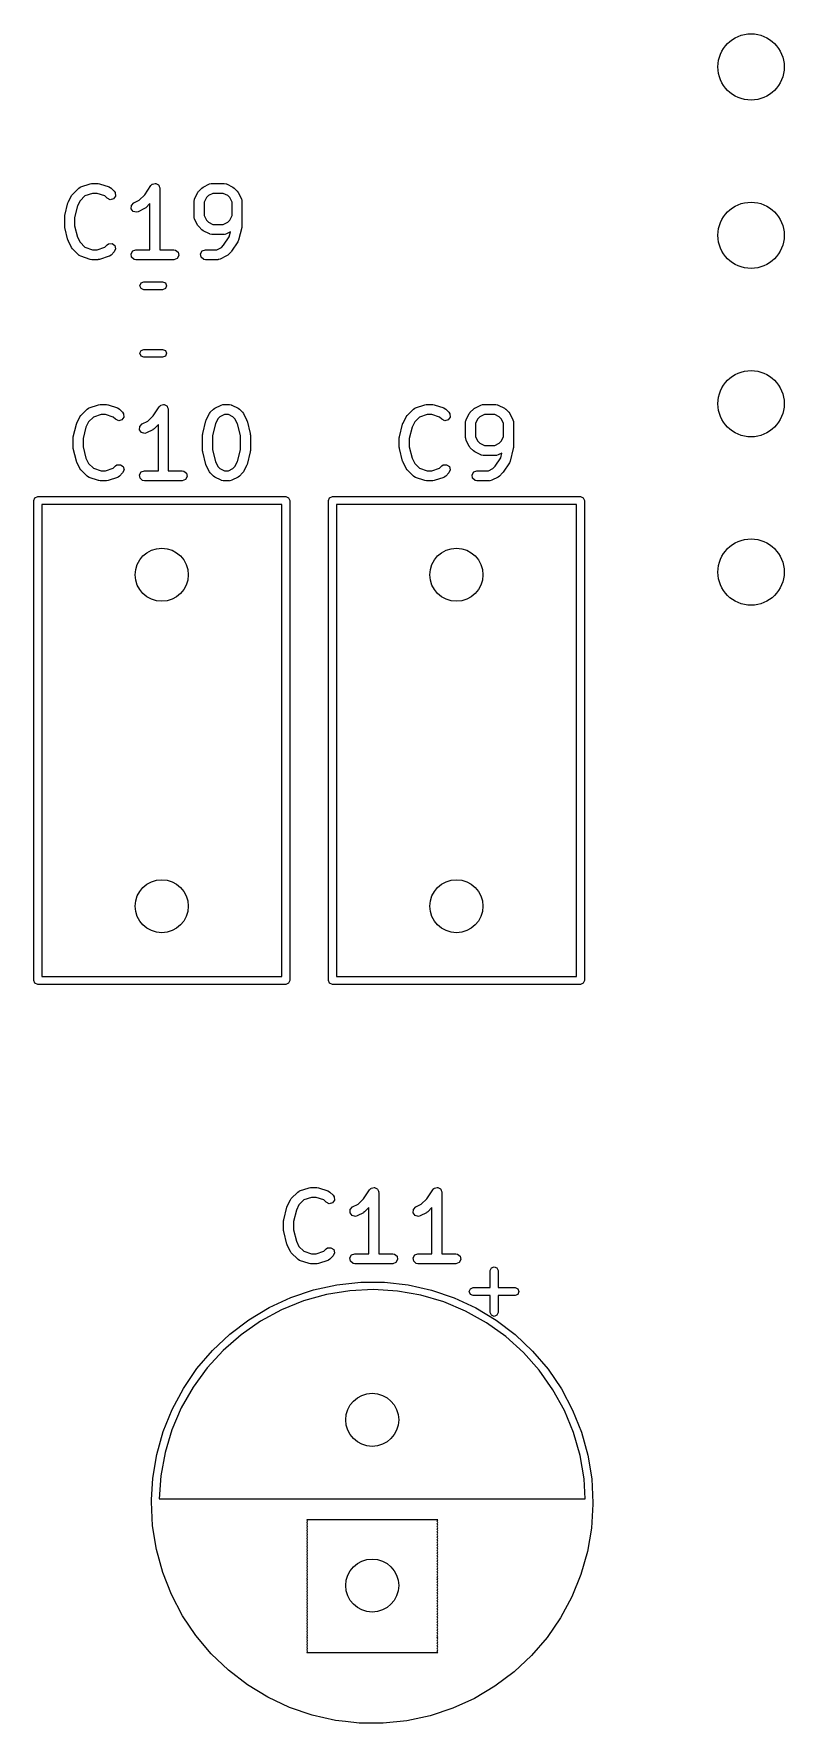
# Model space of a CAD drawing. Extents: x 122.1 to 176.4, y -124 to -74.3.
# Drawn here: x 165.07 to 176.4, y -101.18 to -75.7 of the extents above; entities that cross this region are included whole.
import ezdxf

# ---------------------------------------------------------------- set-up
doc = ezdxf.new("R2010")
doc.units = 0
doc.layers.add('BLACK', color=7, linetype='CONTINUOUS')

msp = doc.modelspace()

# ---------------------------------------------------------------- linework, layer by layer
at = {"layer": 'BLACK', "linetype": 'CONTINUOUS'}
for p, q in [((165.783, -78.0088), (165.926, -77.9612)), ((165.926, -77.9612), (165.948, -77.9579)), ((165.948, -77.9579), (165.949, -77.9574)), ((165.949, -77.9574), (166.045, -77.9574)), ((166.045, -77.9574), (166.067, -77.9613)), ((166.067, -77.9613), (166.068, -77.9612)), ((166.068, -77.9612), (166.211, -78.0088)), ((166.839, -77.9908), (166.857, -77.9719)), ((166.857, -77.9719), (166.862, -77.9707)), ((166.862, -77.9707), (166.864, -77.9674)), ((166.864, -77.9674), (166.886, -77.9636)), ((166.886, -77.9636), (166.907, -77.9575)), ((166.907, -77.9575), (166.911, -77.9593)), ((166.911, -77.9593), (166.915, -77.9585)), ((166.915, -77.9585), (166.934, -77.9694)), ((166.934, -77.9694), (166.954, -77.9781)), ((166.954, -77.9781), (166.956, -77.982)), ((167.63, -78.0129), (167.725, -77.9653)), ((167.725, -77.9653), (167.75, -77.9579)), ((167.75, -77.9579), (167.755, -77.9589)), ((167.755, -77.9589), (167.759, -77.9574)), ((167.759, -77.9574), (167.949, -77.9574)), ((167.949, -77.9574), (167.975, -77.9619)), ((167.975, -77.9619), (167.979, -77.9648)), ((167.979, -77.9648), (167.983, -77.9653)), ((167.983, -77.9653), (168.078, -78.0129)), ((165.597, -78.2369), (165.644, -78.1417)), ((165.644, -78.1417), (165.658, -78.1237)), ((165.658, -78.1222), (165.754, -78.027)), ((165.658, -78.1237), (165.658, -78.1222)), ((165.773, -78.2197), (165.734, -78.2967)), ((165.754, -78.027), (165.775, -78.012)), ((165.847, -78.1456), (165.773, -78.2197)), ((165.775, -78.012), (165.779, -78.0116)), ((165.779, -78.0116), (165.783, -78.0088)), ((165.962, -78.1074), (165.847, -78.1456)), ((166.032, -78.1074), (165.962, -78.1074)), ((166.147, -78.1456), (166.032, -78.1074)), ((166.182, -78.1807), (166.147, -78.1456)), ((166.229, -78.2023), (166.182, -78.1807)), ((166.211, -78.0088), (166.234, -78.0213)), ((166.278, -78.1891), (166.229, -78.2023)), ((166.234, -78.0213), (166.236, -78.0251)), ((166.236, -78.0251), (166.241, -78.027)), ((166.241, -78.027), (166.288, -78.0746)), ((166.308, -78.147), (166.278, -78.1891)), ((166.288, -78.0746), (166.303, -78.0959)), ((166.303, -78.0959), (166.308, -78.147)), ((166.583, -78.251), (166.667, -78.2088)), ((166.667, -78.2088), (166.748, -78.1275)), ((166.748, -78.1275), (166.839, -77.9908)), ((166.956, -77.982), (166.959, -77.9842)), ((166.959, -77.9842), (166.967, -78.0046)), ((166.967, -78.0046), (166.976, -78.0241)), ((166.976, -78.0241), (166.975, -78.0283)), ((166.975, -78.0283), (166.977, -78.0324)), ((166.977, -78.0324), (166.977, -78.9574)), ((167.493, -78.2229), (167.498, -78.1972)), ((167.493, -78.461), (167.493, -78.2229)), ((167.498, -78.1972), (167.501, -78.1938)), ((167.501, -78.1893), (167.549, -78.0941)), ((167.501, -78.1938), (167.501, -78.1893)), ((167.549, -78.0941), (167.562, -78.0761)), ((167.562, -78.0761), (167.563, -78.0746)), ((167.563, -78.0746), (167.611, -78.027)), ((167.611, -78.027), (167.629, -78.0141)), ((167.629, -78.0141), (167.63, -78.0129)), ((167.678, -78.172), (167.643, -78.2406)), ((167.708, -78.1416), (167.678, -78.172)), ((167.777, -78.1074), (167.708, -78.1416)), ((167.932, -78.1074), (167.777, -78.1074)), ((168, -78.1416), (167.932, -78.1074)), ((168.031, -78.172), (168, -78.1416)), ((168.065, -78.2406), (168.031, -78.172)), ((168.078, -78.0129), (168.096, -78.0263)), ((168.096, -78.0263), (168.098, -78.027)), ((168.098, -78.027), (168.145, -78.0746)), ((168.145, -78.0746), (168.158, -78.093)), ((168.158, -78.093), (168.159, -78.0941)), ((168.159, -78.0941), (168.207, -78.1893)), ((168.207, -78.1893), (168.214, -78.2143)), ((168.214, -78.2143), (168.213, -78.2186)), ((168.213, -78.2186), (168.215, -78.2229)), ((168.215, -78.2229), (168.215, -78.6038)), ((165.541, -78.461), (165.544, -78.4462)), ((165.541, -78.6038), (165.541, -78.461)), ((165.543, -78.4428), (165.591, -78.2523)), ((165.544, -78.4462), (165.543, -78.4428)), ((165.591, -78.2523), (165.596, -78.2405)), ((165.596, -78.2405), (165.597, -78.2369)), ((165.734, -78.2967), (165.691, -78.4702)), ((165.691, -78.4702), (165.691, -78.5946)), ((166.544, -78.3395), (166.547, -78.2883)), ((166.575, -78.3807), (166.544, -78.3395)), ((166.547, -78.2883), (166.583, -78.251)), ((166.625, -78.3926), (166.575, -78.3807)), ((166.65, -78.3852), (166.625, -78.3926)), ((166.745, -78.3376), (166.65, -78.3852)), ((166.746, -78.3364), (166.745, -78.3376)), ((166.764, -78.3235), (166.746, -78.3364)), ((166.827, -78.2611), (166.764, -78.3235)), ((166.827, -78.9574), (166.827, -78.2611)), ((167.495, -78.4652), (167.493, -78.461)), ((167.494, -78.4695), (167.495, -78.4652)), ((167.501, -78.4945), (167.494, -78.4695)), ((167.643, -78.2406), (167.643, -78.4432)), ((167.643, -78.4432), (167.678, -78.5118)), ((168.031, -78.5118), (168.065, -78.4432)), ((168.065, -78.4432), (168.065, -78.2406)), ((165.542, -78.6071), (165.541, -78.6038)), ((165.543, -78.622), (165.542, -78.6071)), ((165.591, -78.8125), (165.543, -78.622)), ((165.691, -78.5946), (165.734, -78.7681)), ((167.549, -78.5897), (167.501, -78.4945)), ((167.55, -78.5909), (167.549, -78.5897)), ((167.563, -78.6092), (167.55, -78.5909)), ((167.611, -78.6568), (167.563, -78.6092)), ((167.612, -78.6575), (167.611, -78.6568)), ((167.63, -78.6709), (167.612, -78.6575)), ((167.725, -78.7185), (167.63, -78.6709)), ((167.678, -78.5118), (167.708, -78.5422)), ((167.708, -78.5422), (167.777, -78.5764)), ((167.73, -78.719), (167.725, -78.7185)), ((167.733, -78.7219), (167.73, -78.719)), ((167.759, -78.7264), (167.733, -78.7219)), ((167.949, -78.7264), (167.759, -78.7264)), ((167.777, -78.5764), (167.932, -78.5764)), ((167.932, -78.5764), (168, -78.5422)), ((167.954, -78.7249), (167.949, -78.7264)), ((167.958, -78.7259), (167.954, -78.7249)), ((167.983, -78.7185), (167.958, -78.7259)), ((168.041, -78.6894), (167.983, -78.7185)), ((168, -78.5422), (168.031, -78.5118)), ((168.023, -78.7635), (168.041, -78.6894)), ((168.213, -78.622), (168.165, -78.8125)), ((168.215, -78.6038), (168.212, -78.6186)), ((168.212, -78.6186), (168.213, -78.622)), ((165.593, -78.8154), (165.591, -78.8125)), ((165.597, -78.8278), (165.593, -78.8154)), ((165.644, -78.9231), (165.597, -78.8278)), ((165.645, -78.9242), (165.644, -78.9231)), ((165.658, -78.9426), (165.645, -78.9242)), ((165.754, -79.0378), (165.658, -78.9426)), ((165.734, -78.7681), (165.773, -78.8451)), ((165.773, -78.8451), (165.847, -78.9192)), ((165.847, -78.9192), (165.962, -78.9574)), ((165.962, -78.9574), (166.032, -78.9574)), ((166.032, -78.9574), (166.147, -78.9192)), ((166.147, -78.9192), (166.182, -78.8841)), ((166.182, -78.8841), (166.203, -78.8692)), ((166.203, -78.8692), (166.255, -78.8647)), ((166.288, -78.9902), (166.241, -79.0378)), ((166.255, -78.8647), (166.297, -78.8941)), ((166.31, -78.9437), (166.288, -78.9902)), ((166.297, -78.8941), (166.31, -78.9437)), ((166.542, -79.0194), (166.568, -78.9749)), ((166.568, -78.9749), (166.616, -78.9574)), ((166.616, -78.9574), (166.827, -78.9574)), ((166.977, -78.9574), (167.188, -78.9574)), ((167.188, -78.9574), (167.213, -78.9619)), ((167.213, -78.9619), (167.252, -78.9949)), ((167.252, -78.9949), (167.261, -79.0454)), ((167.59, -79.0194), (167.616, -78.9749)), ((167.616, -78.9749), (167.664, -78.9574)), ((167.664, -78.9574), (167.836, -78.9574)), ((167.836, -78.9574), (167.905, -78.9231)), ((167.905, -78.9231), (167.939, -78.8894)), ((167.939, -78.8894), (168.023, -78.7635)), ((168.05, -78.9902), (168.002, -79.0378)), ((168.052, -78.987), (168.05, -78.9902)), ((168.059, -78.9787), (168.052, -78.987)), ((168.155, -78.8359), (168.059, -78.9787)), ((168.165, -78.8125), (168.155, -78.8355)), ((168.155, -78.8355), (168.155, -78.8359)), ((165.758, -79.0397), (165.754, -79.0378)), ((165.76, -79.0435), (165.758, -79.0397)), ((165.783, -79.0559), (165.76, -79.0435)), ((165.926, -79.1035), (165.783, -79.0559)), ((165.927, -79.1035), (165.926, -79.1035)), ((165.949, -79.1074), (165.927, -79.1035)), ((166.045, -79.1074), (165.949, -79.1074)), ((166.046, -79.1068), (166.045, -79.1074)), ((166.068, -79.1035), (166.046, -79.1068)), ((166.211, -79.0559), (166.068, -79.1035)), ((166.215, -79.0531), (166.211, -79.0559)), ((166.219, -79.0527), (166.215, -79.0531)), ((166.241, -79.0378), (166.219, -79.0527)), ((166.551, -79.0699), (166.542, -79.0194)), ((166.59, -79.1029), (166.551, -79.0699)), ((166.616, -79.1074), (166.59, -79.1029)), ((167.188, -79.1074), (166.616, -79.1074)), ((167.236, -79.0898), (167.188, -79.1074)), ((167.261, -79.0454), (167.236, -79.0898)), ((167.599, -79.0699), (167.59, -79.0194)), ((167.638, -79.1029), (167.599, -79.0699)), ((167.664, -79.1074), (167.638, -79.1029)), ((167.854, -79.1074), (167.664, -79.1074)), ((167.858, -79.1058), (167.854, -79.1074)), ((167.863, -79.1069), (167.858, -79.1058)), ((167.888, -79.0995), (167.863, -79.1069)), ((167.983, -79.0518), (167.888, -79.0995)), ((167.984, -79.0507), (167.983, -79.0518)), ((168.002, -79.0378), (167.984, -79.0507)), ((166.677, -79.5), (166.695, -79.4576)), ((166.695, -79.5424), (166.677, -79.5)), ((166.695, -79.4576), (166.737, -79.44)), ((166.737, -79.44), (167.019, -79.44)), ((167.019, -79.44), (167.061, -79.4576)), ((167.061, -79.4576), (167.079, -79.5)), ((167.079, -79.5), (167.061, -79.5424)), ((166.737, -79.56), (166.695, -79.5424)), ((167.019, -79.56), (166.737, -79.56)), ((167.061, -79.5424), (167.019, -79.56)), ((166.677, -80.52), (166.695, -80.4776)), ((166.695, -80.5624), (166.677, -80.52)), ((166.695, -80.4776), (166.737, -80.46)), ((166.737, -80.46), (167.019, -80.46)), ((167.019, -80.46), (167.061, -80.4776)), ((167.061, -80.4776), (167.079, -80.52)), ((167.079, -80.52), (167.061, -80.5624)), ((166.737, -80.58), (166.695, -80.5624)), ((167.019, -80.58), (166.737, -80.58)), ((167.061, -80.5624), (167.019, -80.58)), ((166.053, -81.2962), (166.075, -81.2929)), ((166.075, -81.2929), (166.076, -81.2924)), ((166.076, -81.2924), (166.172, -81.2924)), ((166.172, -81.2924), (166.194, -81.2963)), ((167.013, -81.2986), (167.034, -81.2925)), ((167.034, -81.2925), (167.038, -81.2943)), ((167.038, -81.2943), (167.042, -81.2935)), ((167.042, -81.2935), (167.061, -81.3044)), ((167.9, -81.3003), (167.925, -81.2929)), ((167.925, -81.2929), (167.929, -81.2939)), ((167.929, -81.2939), (167.934, -81.2924)), ((167.934, -81.2924), (168.029, -81.2924)), ((168.029, -81.2924), (168.054, -81.2969)), ((170.974, -81.2962), (170.996, -81.2929)), ((170.996, -81.2929), (170.998, -81.2924)), ((170.998, -81.2924), (171.093, -81.2924)), ((171.093, -81.2924), (171.115, -81.2963)), ((171.821, -81.3003), (171.846, -81.2929)), ((171.846, -81.2929), (171.851, -81.2939)), ((171.851, -81.2939), (171.855, -81.2924)), ((171.855, -81.2924), (172.045, -81.2924)), ((172.045, -81.2924), (172.071, -81.2969)), ((165.724, -81.5719), (165.771, -81.4767)), ((165.771, -81.4767), (165.785, -81.4587)), ((165.785, -81.4572), (165.881, -81.362)), ((165.785, -81.4587), (165.785, -81.4572)), ((165.881, -81.362), (165.902, -81.347)), ((165.974, -81.4806), (165.9, -81.5547)), ((165.902, -81.347), (165.906, -81.3466)), ((165.906, -81.3466), (165.91, -81.3438)), ((165.91, -81.3438), (166.053, -81.2962)), ((166.089, -81.4424), (165.974, -81.4806)), ((166.159, -81.4424), (166.089, -81.4424)), ((166.274, -81.4806), (166.159, -81.4424)), ((166.194, -81.2963), (166.195, -81.2962)), ((166.195, -81.2962), (166.338, -81.3438)), ((166.309, -81.5157), (166.274, -81.4806)), ((166.356, -81.5373), (166.309, -81.5157)), ((166.338, -81.3438), (166.361, -81.3563)), ((166.405, -81.5241), (166.356, -81.5373)), ((166.361, -81.3563), (166.363, -81.3601)), ((166.363, -81.3601), (166.368, -81.362)), ((166.368, -81.362), (166.415, -81.4096)), ((166.435, -81.482), (166.405, -81.5241)), ((166.415, -81.4096), (166.43, -81.4309)), ((166.43, -81.4309), (166.435, -81.482)), ((166.71, -81.586), (166.794, -81.5438)), ((166.794, -81.5438), (166.875, -81.4625)), ((166.875, -81.4625), (166.966, -81.3258)), ((166.966, -81.3258), (166.984, -81.3069)), ((166.984, -81.3069), (166.989, -81.3057)), ((166.989, -81.3057), (166.991, -81.3024)), ((166.991, -81.3024), (167.013, -81.2986)), ((167.061, -81.3044), (167.081, -81.3131)), ((167.081, -81.3131), (167.083, -81.317)), ((167.083, -81.317), (167.086, -81.3192)), ((167.086, -81.3192), (167.094, -81.3396)), ((167.094, -81.3396), (167.103, -81.3591)), ((167.103, -81.3591), (167.102, -81.3633)), ((167.102, -81.3633), (167.104, -81.3674)), ((167.104, -81.3674), (167.104, -82.2924)), ((167.623, -81.7301), (167.67, -81.5397)), ((167.67, -81.5397), (167.676, -81.5278)), ((167.676, -81.5243), (167.724, -81.4291)), ((167.676, -81.5278), (167.676, -81.5243)), ((167.724, -81.4291), (167.737, -81.4111)), ((167.737, -81.4111), (167.738, -81.4096)), ((167.738, -81.4096), (167.785, -81.362)), ((167.785, -81.362), (167.804, -81.3491)), ((167.804, -81.3491), (167.805, -81.3479)), ((167.805, -81.3479), (167.9, -81.3003)), ((167.852, -81.507), (167.814, -81.584)), ((167.883, -81.4766), (167.852, -81.507)), ((167.951, -81.4424), (167.883, -81.4766)), ((168.011, -81.4424), (167.951, -81.4424)), ((168.08, -81.4766), (168.011, -81.4424)), ((168.054, -81.2969), (168.058, -81.2998)), ((168.058, -81.2998), (168.062, -81.3003)), ((168.062, -81.3003), (168.158, -81.3479)), ((168.11, -81.507), (168.08, -81.4766)), ((168.149, -81.584), (168.11, -81.507)), ((168.158, -81.3479), (168.176, -81.3613)), ((168.176, -81.3613), (168.177, -81.362)), ((168.177, -81.362), (168.225, -81.4096)), ((168.225, -81.4096), (168.238, -81.428)), ((168.238, -81.428), (168.239, -81.4291)), ((168.239, -81.4291), (168.286, -81.5243)), ((168.286, -81.5243), (168.29, -81.5367)), ((168.29, -81.5367), (168.292, -81.5397)), ((168.292, -81.5397), (168.34, -81.7301)), ((170.645, -81.5719), (170.692, -81.4767)), ((170.692, -81.4767), (170.706, -81.4587)), ((170.706, -81.4572), (170.802, -81.362)), ((170.706, -81.4587), (170.706, -81.4572)), ((170.802, -81.362), (170.823, -81.347)), ((170.895, -81.4806), (170.821, -81.5547)), ((170.823, -81.347), (170.828, -81.3466)), ((170.828, -81.3466), (170.831, -81.3438)), ((170.831, -81.3438), (170.974, -81.2962)), ((171.01, -81.4424), (170.895, -81.4806)), ((171.081, -81.4424), (171.01, -81.4424)), ((171.195, -81.4806), (171.081, -81.4424)), ((171.115, -81.2963), (171.117, -81.2962)), ((171.117, -81.2962), (171.259, -81.3438)), ((171.23, -81.5157), (171.195, -81.4806)), ((171.277, -81.5373), (171.23, -81.5157)), ((171.259, -81.3438), (171.282, -81.3563)), ((171.326, -81.5241), (171.277, -81.5373)), ((171.282, -81.3563), (171.285, -81.3601)), ((171.285, -81.3601), (171.289, -81.362)), ((171.289, -81.362), (171.336, -81.4096)), ((171.356, -81.482), (171.326, -81.5241)), ((171.336, -81.4096), (171.351, -81.4309)), ((171.351, -81.4309), (171.356, -81.482)), ((171.589, -81.5579), (171.594, -81.5322)), ((171.594, -81.5322), (171.597, -81.5288)), ((171.597, -81.5243), (171.645, -81.4291)), ((171.597, -81.5288), (171.597, -81.5243)), ((171.645, -81.4291), (171.658, -81.4111)), ((171.658, -81.4111), (171.659, -81.4096)), ((171.659, -81.4096), (171.706, -81.362)), ((171.706, -81.362), (171.725, -81.3491)), ((171.725, -81.3491), (171.726, -81.3479)), ((171.726, -81.3479), (171.821, -81.3003)), ((171.774, -81.507), (171.739, -81.5756)), ((171.804, -81.4766), (171.774, -81.507)), ((171.872, -81.4424), (171.804, -81.4766)), ((172.028, -81.4424), (171.872, -81.4424)), ((172.096, -81.4766), (172.028, -81.4424)), ((172.071, -81.2969), (172.074, -81.2998)), ((172.074, -81.2998), (172.079, -81.3003)), ((172.079, -81.3003), (172.174, -81.3479)), ((172.126, -81.507), (172.096, -81.4766)), ((172.161, -81.5756), (172.126, -81.507)), ((172.174, -81.3479), (172.192, -81.3613)), ((172.192, -81.3613), (172.194, -81.362)), ((172.194, -81.362), (172.241, -81.4096)), ((172.241, -81.4096), (172.254, -81.428)), ((172.254, -81.428), (172.255, -81.4291)), ((172.255, -81.4291), (172.303, -81.5243)), ((172.303, -81.5243), (172.31, -81.5493)), ((165.668, -81.796), (165.671, -81.7812)), ((165.668, -81.9388), (165.668, -81.796)), ((165.67, -81.7778), (165.718, -81.5873)), ((165.671, -81.7812), (165.67, -81.7778)), ((165.718, -81.5873), (165.723, -81.5755)), ((165.723, -81.5755), (165.724, -81.5719)), ((165.861, -81.6317), (165.818, -81.8052)), ((165.9, -81.5547), (165.861, -81.6317)), ((166.671, -81.6745), (166.674, -81.6233)), ((166.702, -81.7157), (166.671, -81.6745)), ((166.674, -81.6233), (166.71, -81.586)), ((166.752, -81.7276), (166.702, -81.7157)), ((166.777, -81.7202), (166.752, -81.7276)), ((166.872, -81.6726), (166.777, -81.7202)), ((166.873, -81.6714), (166.872, -81.6726)), ((166.891, -81.6585), (166.873, -81.6714)), ((166.954, -81.5961), (166.891, -81.6585)), ((166.954, -82.2924), (166.954, -81.5961)), ((167.62, -81.7483), (167.623, -81.7336)), ((167.62, -81.9864), (167.62, -81.7483)), ((167.623, -81.7336), (167.623, -81.7301)), ((167.814, -81.584), (167.77, -81.7576)), ((167.77, -81.7576), (167.77, -81.9772)), ((168.192, -81.7576), (168.149, -81.584)), ((168.192, -81.9772), (168.192, -81.7576)), ((168.34, -81.7301), (168.341, -81.7451)), ((168.341, -81.7451), (168.342, -81.7483)), ((168.342, -81.7483), (168.342, -81.9864)), ((170.589, -81.796), (170.592, -81.7812)), ((170.589, -81.9388), (170.589, -81.796)), ((170.592, -81.7778), (170.639, -81.5873)), ((170.592, -81.7812), (170.592, -81.7778)), ((170.639, -81.5873), (170.644, -81.5755)), ((170.644, -81.5755), (170.645, -81.5719)), ((170.783, -81.6317), (170.739, -81.8052)), ((170.821, -81.5547), (170.783, -81.6317)), ((171.589, -81.796), (171.589, -81.5579)), ((171.591, -81.8002), (171.589, -81.796)), ((171.59, -81.8045), (171.591, -81.8002)), ((171.739, -81.5756), (171.739, -81.7782)), ((171.739, -81.7782), (171.774, -81.8468)), ((172.126, -81.8468), (172.161, -81.7782)), ((172.161, -81.7782), (172.161, -81.5756)), ((172.31, -81.5493), (172.309, -81.5536)), ((172.309, -81.5536), (172.311, -81.5579)), ((172.311, -81.5579), (172.311, -81.9388)), ((165.669, -81.9421), (165.668, -81.9388)), ((165.67, -81.957), (165.669, -81.9421)), ((165.718, -82.1475), (165.67, -81.957)), ((165.818, -81.8052), (165.818, -81.9296)), ((165.818, -81.9296), (165.861, -82.1031)), ((167.622, -81.9897), (167.62, -81.9864)), ((167.623, -82.0046), (167.622, -81.9897)), ((167.67, -82.1951), (167.623, -82.0046)), ((167.77, -81.9772), (167.814, -82.1507)), ((168.149, -82.1507), (168.192, -81.9772)), ((168.34, -82.0046), (168.292, -82.1951)), ((168.342, -81.9864), (168.339, -82.0012)), ((168.339, -82.0012), (168.34, -82.0046)), ((170.59, -81.9421), (170.589, -81.9388)), ((170.592, -81.957), (170.59, -81.9421)), ((170.639, -82.1475), (170.592, -81.957)), ((170.739, -81.8052), (170.739, -81.9296)), ((170.739, -81.9296), (170.783, -82.1031)), ((171.597, -81.8295), (171.59, -81.8045)), ((171.645, -81.9247), (171.597, -81.8295)), ((171.646, -81.9259), (171.645, -81.9247)), ((171.659, -81.9442), (171.646, -81.9259)), ((171.706, -81.9918), (171.659, -81.9442)), ((171.708, -81.9925), (171.706, -81.9918)), ((171.726, -82.0059), (171.708, -81.9925)), ((171.821, -82.0535), (171.726, -82.0059)), ((171.774, -81.8468), (171.804, -81.8772)), ((171.804, -81.8772), (171.872, -81.9114)), ((171.826, -82.054), (171.821, -82.0535)), ((171.829, -82.0569), (171.826, -82.054)), ((171.855, -82.0614), (171.829, -82.0569)), ((171.872, -81.9114), (172.028, -81.9114)), ((172.028, -81.9114), (172.096, -81.8772)), ((172.079, -82.0535), (172.054, -82.0609)), ((172.137, -82.0244), (172.079, -82.0535)), ((172.096, -81.8772), (172.126, -81.8468)), ((172.118, -82.0985), (172.137, -82.0244)), ((172.308, -81.957), (172.261, -82.1475)), ((172.311, -81.9388), (172.308, -81.9536)), ((172.308, -81.9536), (172.308, -81.957)), ((165.72, -82.1504), (165.718, -82.1475)), ((165.724, -82.1628), (165.72, -82.1504)), ((165.771, -82.2581), (165.724, -82.1628)), ((165.772, -82.2592), (165.771, -82.2581)), ((165.785, -82.2776), (165.772, -82.2592)), ((165.881, -82.3728), (165.785, -82.2776)), ((165.861, -82.1031), (165.9, -82.1801)), ((165.9, -82.1801), (165.974, -82.2542)), ((165.974, -82.2542), (166.089, -82.2924)), ((166.089, -82.2924), (166.159, -82.2924)), ((166.159, -82.2924), (166.274, -82.2542)), ((166.274, -82.2542), (166.309, -82.2191)), ((166.309, -82.2191), (166.33, -82.2042)), ((166.33, -82.2042), (166.382, -82.1997)), ((166.382, -82.1997), (166.424, -82.2291)), ((166.437, -82.2787), (166.415, -82.3252)), ((166.424, -82.2291), (166.437, -82.2787)), ((166.669, -82.3544), (166.695, -82.3099)), ((166.695, -82.3099), (166.743, -82.2924)), ((166.743, -82.2924), (166.954, -82.2924)), ((167.104, -82.2924), (167.315, -82.2924)), ((167.315, -82.2924), (167.34, -82.2969)), ((167.34, -82.2969), (167.379, -82.3299)), ((167.672, -82.198), (167.67, -82.1951)), ((167.676, -82.2104), (167.672, -82.198)), ((167.724, -82.3057), (167.676, -82.2104)), ((167.725, -82.3068), (167.724, -82.3057)), ((167.738, -82.3252), (167.725, -82.3068)), ((167.814, -82.1507), (167.852, -82.2277)), ((167.852, -82.2277), (167.883, -82.2581)), ((167.883, -82.2581), (167.951, -82.2924)), ((167.951, -82.2924), (168.011, -82.2924)), ((168.011, -82.2924), (168.08, -82.2581)), ((168.08, -82.2581), (168.11, -82.2277)), ((168.11, -82.2277), (168.149, -82.1507)), ((168.239, -82.3057), (168.225, -82.3237)), ((168.286, -82.2104), (168.239, -82.3057)), ((168.287, -82.2069), (168.286, -82.2104)), ((168.292, -82.1951), (168.287, -82.2069)), ((170.641, -82.1504), (170.639, -82.1475)), ((170.645, -82.1628), (170.641, -82.1504)), ((170.692, -82.2581), (170.645, -82.1628)), ((170.694, -82.2592), (170.692, -82.2581)), ((170.706, -82.2776), (170.694, -82.2592)), ((170.802, -82.3728), (170.706, -82.2776)), ((170.783, -82.1031), (170.821, -82.1801)), ((170.821, -82.1801), (170.895, -82.2542)), ((170.895, -82.2542), (171.01, -82.2924)), ((171.01, -82.2924), (171.081, -82.2924)), ((171.081, -82.2924), (171.195, -82.2542)), ((171.195, -82.2542), (171.23, -82.2191)), ((171.23, -82.2191), (171.252, -82.2042)), ((171.252, -82.2042), (171.303, -82.1997)), ((171.303, -82.1997), (171.345, -82.2291)), ((171.358, -82.2787), (171.336, -82.3252)), ((171.345, -82.2291), (171.358, -82.2787)), ((171.686, -82.3544), (171.711, -82.3099)), ((171.711, -82.3099), (171.76, -82.2924)), ((171.76, -82.2924), (171.932, -82.2924)), ((172.045, -82.0614), (171.855, -82.0614)), ((171.932, -82.2924), (172.001, -82.2581)), ((172.001, -82.2581), (172.035, -82.2244)), ((172.035, -82.2244), (172.118, -82.0985)), ((172.049, -82.0599), (172.045, -82.0614)), ((172.054, -82.0609), (172.049, -82.0599)), ((172.25, -82.1709), (172.155, -82.3137)), ((172.251, -82.1705), (172.25, -82.1709)), ((172.261, -82.1475), (172.251, -82.1705)), ((165.885, -82.3747), (165.881, -82.3728)), ((165.887, -82.3785), (165.885, -82.3747)), ((165.91, -82.3909), (165.887, -82.3785)), ((166.053, -82.4385), (165.91, -82.3909)), ((166.054, -82.4385), (166.053, -82.4385)), ((166.076, -82.4424), (166.054, -82.4385)), ((166.172, -82.4424), (166.076, -82.4424)), ((166.173, -82.4418), (166.172, -82.4424)), ((166.195, -82.4385), (166.173, -82.4418)), ((166.338, -82.3909), (166.195, -82.4385)), ((166.342, -82.3881), (166.338, -82.3909)), ((166.346, -82.3877), (166.342, -82.3881)), ((166.368, -82.3728), (166.346, -82.3877)), ((166.415, -82.3252), (166.368, -82.3728)), ((166.678, -82.4049), (166.669, -82.3544)), ((166.717, -82.4379), (166.678, -82.4049)), ((166.743, -82.4424), (166.717, -82.4379)), ((167.315, -82.4424), (166.743, -82.4424)), ((167.363, -82.4248), (167.315, -82.4424)), ((167.388, -82.3804), (167.363, -82.4248)), ((167.379, -82.3299), (167.388, -82.3804)), ((167.785, -82.3728), (167.738, -82.3252)), ((167.787, -82.3735), (167.785, -82.3728)), ((167.805, -82.3868), (167.787, -82.3735)), ((167.9, -82.4345), (167.805, -82.3868)), ((167.904, -82.435), (167.9, -82.4345)), ((167.908, -82.4379), (167.904, -82.435)), ((167.934, -82.4424), (167.908, -82.4379)), ((168.029, -82.4424), (167.934, -82.4424)), ((168.033, -82.4408), (168.029, -82.4424)), ((168.037, -82.4419), (168.033, -82.4408)), ((168.062, -82.4345), (168.037, -82.4419)), ((168.158, -82.3868), (168.062, -82.4345)), ((168.159, -82.3857), (168.158, -82.3868)), ((168.177, -82.3728), (168.159, -82.3857)), ((168.225, -82.3252), (168.177, -82.3728)), ((168.225, -82.3237), (168.225, -82.3252)), ((170.806, -82.3747), (170.802, -82.3728)), ((170.808, -82.3785), (170.806, -82.3747)), ((170.831, -82.3909), (170.808, -82.3785)), ((170.974, -82.4385), (170.831, -82.3909)), ((170.976, -82.4385), (170.974, -82.4385)), ((170.998, -82.4424), (170.976, -82.4385)), ((171.093, -82.4424), (170.998, -82.4424)), ((171.094, -82.4418), (171.093, -82.4424)), ((171.117, -82.4385), (171.094, -82.4418)), ((171.259, -82.3909), (171.117, -82.4385)), ((171.263, -82.3881), (171.259, -82.3909)), ((171.267, -82.3877), (171.263, -82.3881)), ((171.289, -82.3728), (171.267, -82.3877)), ((171.336, -82.3252), (171.289, -82.3728)), ((171.695, -82.4049), (171.686, -82.3544)), ((171.734, -82.4379), (171.695, -82.4049)), ((171.76, -82.4424), (171.734, -82.4379)), ((171.95, -82.4424), (171.76, -82.4424)), ((171.954, -82.4408), (171.95, -82.4424)), ((171.959, -82.4419), (171.954, -82.4408)), ((171.984, -82.4345), (171.959, -82.4419)), ((172.079, -82.3868), (171.984, -82.4345)), ((172.08, -82.3857), (172.079, -82.3868)), ((172.098, -82.3728), (172.08, -82.3857)), ((172.146, -82.3252), (172.098, -82.3728)), ((172.147, -82.322), (172.146, -82.3252)), ((172.155, -82.3137), (172.147, -82.322)), ((165.075, -82.74), (165.093, -82.6976)), ((165.075, -89.98), (165.075, -82.74)), ((165.093, -82.6976), (165.135, -82.68)), ((165.135, -82.68), (168.875, -82.68)), ((165.195, -82.8), (165.195, -89.92)), ((168.815, -82.8), (165.195, -82.8)), ((168.815, -89.92), (168.815, -82.8)), ((168.875, -82.68), (168.917, -82.6976)), ((168.917, -82.6976), (168.935, -82.74)), ((168.935, -82.74), (168.935, -89.98)), ((169.52, -82.74), (169.538, -82.6976)), ((169.52, -89.98), (169.52, -82.74)), ((169.538, -82.6976), (169.58, -82.68)), ((169.58, -82.68), (173.32, -82.68)), ((169.64, -82.8), (169.64, -89.92)), ((173.26, -82.8), (169.64, -82.8)), ((173.26, -89.92), (173.26, -82.8)), ((173.32, -82.68), (173.362, -82.6976)), ((173.362, -82.6976), (173.38, -82.74)), ((173.38, -82.74), (173.38, -89.98)), ((165.195, -89.92), (168.815, -89.92)), ((169.64, -89.92), (173.26, -89.92)), ((165.093, -90.0224), (165.075, -89.98)), ((165.135, -90.04), (165.093, -90.0224)), ((168.875, -90.04), (165.135, -90.04)), ((168.917, -90.0224), (168.875, -90.04)), ((168.935, -89.98), (168.917, -90.0224)), ((169.538, -90.0224), (169.52, -89.98)), ((169.58, -90.04), (169.538, -90.0224)), ((173.32, -90.04), (169.58, -90.04)), ((173.362, -90.0224), (173.32, -90.04)), ((173.38, -89.98), (173.362, -90.0224)), ((168.946, -93.2877), (168.96, -93.2697)), ((168.96, -93.2682), (169.056, -93.173)), ((168.96, -93.2697), (168.96, -93.2682)), ((169.056, -93.173), (169.077, -93.158)), ((169.077, -93.158), (169.081, -93.1576)), ((169.081, -93.1576), (169.085, -93.1548)), ((169.085, -93.1548), (169.228, -93.1072)), ((169.264, -93.2534), (169.149, -93.2916)), ((169.228, -93.1072), (169.25, -93.1039)), ((169.25, -93.1039), (169.251, -93.1034)), ((169.251, -93.1034), (169.347, -93.1034)), ((169.334, -93.2534), (169.264, -93.2534)), ((169.449, -93.2916), (169.334, -93.2534)), ((169.347, -93.1034), (169.369, -93.1073)), ((169.369, -93.1073), (169.37, -93.1072)), ((169.37, -93.1072), (169.513, -93.1548)), ((169.513, -93.1548), (169.536, -93.1673)), ((169.536, -93.1673), (169.538, -93.1711)), ((169.538, -93.1711), (169.543, -93.173)), ((169.543, -93.173), (169.59, -93.2206)), ((169.59, -93.2206), (169.605, -93.2419)), ((169.605, -93.2419), (169.61, -93.293)), ((170.05, -93.2735), (170.141, -93.1368)), ((170.141, -93.1368), (170.159, -93.1179)), ((170.159, -93.1179), (170.164, -93.1167)), ((170.164, -93.1167), (170.166, -93.1134)), ((170.166, -93.1134), (170.188, -93.1096)), ((170.188, -93.1096), (170.209, -93.1035)), ((170.209, -93.1035), (170.213, -93.1053)), ((170.213, -93.1053), (170.217, -93.1045)), ((170.217, -93.1045), (170.236, -93.1154)), ((170.236, -93.1154), (170.256, -93.1241)), ((170.256, -93.1241), (170.258, -93.128)), ((170.258, -93.128), (170.261, -93.1302)), ((170.261, -93.1302), (170.269, -93.1506)), ((170.269, -93.1506), (170.278, -93.1701)), ((170.278, -93.1701), (170.277, -93.1743)), ((170.277, -93.1743), (170.279, -93.1784)), ((170.279, -93.1784), (170.279, -94.1034)), ((171.003, -93.2735), (171.094, -93.1368)), ((171.094, -93.1368), (171.112, -93.1179)), ((171.112, -93.1179), (171.116, -93.1167)), ((171.116, -93.1167), (171.119, -93.1134)), ((171.119, -93.1134), (171.14, -93.1096)), ((171.14, -93.1096), (171.161, -93.1035)), ((171.161, -93.1035), (171.165, -93.1053)), ((171.165, -93.1053), (171.169, -93.1045)), ((171.169, -93.1045), (171.188, -93.1154)), ((171.188, -93.1154), (171.208, -93.1241)), ((171.208, -93.1241), (171.21, -93.128)), ((171.21, -93.128), (171.214, -93.1302)), ((171.214, -93.1302), (171.221, -93.1506)), ((171.221, -93.1506), (171.231, -93.1701)), ((171.231, -93.1701), (171.23, -93.1743)), ((171.23, -93.1743), (171.231, -93.1784)), ((171.231, -93.1784), (171.231, -94.1034)), ((168.845, -93.5888), (168.893, -93.3983)), ((168.893, -93.3983), (168.898, -93.3865)), ((168.898, -93.3865), (168.899, -93.3829)), ((168.899, -93.3829), (168.946, -93.2877)), ((169.036, -93.4427), (168.993, -93.6162)), ((169.075, -93.3657), (169.036, -93.4427)), ((169.149, -93.2916), (169.075, -93.3657)), ((169.484, -93.3267), (169.449, -93.2916)), ((169.531, -93.3483), (169.484, -93.3267)), ((169.58, -93.3351), (169.531, -93.3483)), ((169.61, -93.293), (169.58, -93.3351)), ((169.846, -93.4855), (169.849, -93.4343)), ((169.877, -93.5267), (169.846, -93.4855)), ((169.849, -93.4343), (169.885, -93.397)), ((169.885, -93.397), (169.969, -93.3548)), ((170.047, -93.4836), (169.952, -93.5312)), ((169.969, -93.3548), (170.05, -93.2735)), ((170.048, -93.4824), (170.047, -93.4836)), ((170.066, -93.4695), (170.048, -93.4824)), ((170.129, -93.4071), (170.066, -93.4695)), ((170.129, -94.1034), (170.129, -93.4071)), ((170.799, -93.4855), (170.802, -93.4343)), ((170.829, -93.5267), (170.799, -93.4855)), ((170.802, -93.4343), (170.837, -93.397)), ((170.837, -93.397), (170.921, -93.3548)), ((170.999, -93.4836), (170.904, -93.5312)), ((170.921, -93.3548), (171.003, -93.2735)), ((171, -93.4824), (170.999, -93.4836)), ((171.019, -93.4695), (171, -93.4824)), ((171.081, -93.4071), (171.019, -93.4695)), ((171.081, -94.1034), (171.081, -93.4071)), ((168.843, -93.607), (168.846, -93.5922)), ((168.843, -93.7498), (168.843, -93.607)), ((168.844, -93.7531), (168.843, -93.7498)), ((168.845, -93.768), (168.844, -93.7531)), ((168.846, -93.5922), (168.845, -93.5888)), ((168.893, -93.9585), (168.845, -93.768)), ((168.993, -93.6162), (168.993, -93.7406)), ((168.993, -93.7406), (169.036, -93.9141)), ((169.927, -93.5386), (169.877, -93.5267)), ((169.952, -93.5312), (169.927, -93.5386)), ((170.879, -93.5386), (170.829, -93.5267)), ((170.904, -93.5312), (170.879, -93.5386)), ((168.895, -93.9614), (168.893, -93.9585)), ((168.899, -93.9738), (168.895, -93.9614)), ((168.946, -94.0691), (168.899, -93.9738)), ((169.036, -93.9141), (169.075, -93.9911)), ((169.075, -93.9911), (169.149, -94.0652)), ((169.449, -94.0652), (169.484, -94.0301)), ((169.484, -94.0301), (169.505, -94.0152)), ((169.505, -94.0152), (169.557, -94.0107)), ((169.557, -94.0107), (169.599, -94.0401)), ((168.947, -94.0702), (168.946, -94.0691)), ((168.96, -94.0886), (168.947, -94.0702)), ((169.056, -94.1838), (168.96, -94.0886)), ((169.06, -94.1857), (169.056, -94.1838)), ((169.062, -94.1895), (169.06, -94.1857)), ((169.085, -94.2019), (169.062, -94.1895)), ((169.228, -94.2495), (169.085, -94.2019)), ((169.149, -94.0652), (169.264, -94.1034)), ((169.229, -94.2495), (169.228, -94.2495)), ((169.251, -94.2534), (169.229, -94.2495)), ((169.347, -94.2534), (169.251, -94.2534)), ((169.264, -94.1034), (169.334, -94.1034)), ((169.334, -94.1034), (169.449, -94.0652)), ((169.348, -94.2528), (169.347, -94.2534)), ((169.37, -94.2495), (169.348, -94.2528)), ((169.513, -94.2019), (169.37, -94.2495)), ((169.517, -94.1991), (169.513, -94.2019)), ((169.521, -94.1987), (169.517, -94.1991)), ((169.543, -94.1838), (169.521, -94.1987)), ((169.59, -94.1362), (169.543, -94.1838)), ((169.612, -94.0897), (169.59, -94.1362)), ((169.599, -94.0401), (169.612, -94.0897)), ((169.844, -94.1654), (169.87, -94.1209)), ((169.853, -94.2159), (169.844, -94.1654)), ((169.892, -94.2489), (169.853, -94.2159)), ((169.87, -94.1209), (169.918, -94.1034)), ((169.918, -94.2534), (169.892, -94.2489)), ((169.918, -94.1034), (170.129, -94.1034)), ((170.49, -94.2534), (169.918, -94.2534)), ((170.279, -94.1034), (170.49, -94.1034)), ((170.49, -94.1034), (170.515, -94.1079)), ((170.538, -94.2358), (170.49, -94.2534)), ((170.515, -94.1079), (170.554, -94.1409)), ((170.563, -94.1914), (170.538, -94.2358)), ((170.554, -94.1409), (170.563, -94.1914)), ((170.797, -94.1654), (170.822, -94.1209)), ((170.806, -94.2159), (170.797, -94.1654)), ((170.845, -94.2489), (170.806, -94.2159)), ((170.822, -94.1209), (170.87, -94.1034)), ((170.87, -94.2534), (170.845, -94.2489)), ((170.87, -94.1034), (171.081, -94.1034)), ((171.442, -94.2534), (170.87, -94.2534)), ((171.231, -94.1034), (171.442, -94.1034)), ((171.442, -94.1034), (171.468, -94.1079)), ((171.49, -94.2358), (171.442, -94.2534)), ((171.468, -94.1079), (171.507, -94.1409)), ((171.516, -94.1914), (171.49, -94.2358)), ((171.507, -94.1409), (171.516, -94.1914)), ((169.648, -94.5705), (170.006, -94.5322)), ((170.006, -94.5322), (170.366, -94.5328)), ((170.366, -94.5328), (170.724, -94.5723)), ((171.959, -94.3574), (171.977, -94.315)), ((171.959, -94.6124), (171.959, -94.3574)), ((171.977, -94.315), (172.019, -94.2974)), ((172.019, -94.2974), (172.061, -94.315)), ((172.061, -94.315), (172.079, -94.3574)), ((172.079, -94.3574), (172.079, -94.6124)), ((168.627, -94.912), (168.954, -94.7615)), ((168.954, -94.7615), (169.296, -94.6472)), ((169.49, -94.7176), (169.144, -94.8141)), ((169.296, -94.6472), (169.648, -94.5705)), ((169.844, -94.6602), (169.49, -94.7176)), ((170.202, -94.6426), (169.844, -94.6602)), ((170.561, -94.6652), (170.202, -94.6426)), ((170.914, -94.7275), (170.561, -94.6652)), ((170.724, -94.5723), (171.076, -94.6503)), ((171.258, -94.8289), (170.914, -94.7275)), ((171.076, -94.6503), (171.417, -94.7658)), ((171.417, -94.7658), (171.743, -94.9174)), ((171.644, -94.6724), (171.662, -94.63)), ((171.662, -94.7148), (171.644, -94.6724)), ((171.662, -94.63), (171.704, -94.6124)), ((171.704, -94.7324), (171.662, -94.7148)), ((171.704, -94.6124), (171.959, -94.6124)), ((171.959, -94.7324), (171.704, -94.7324)), ((171.959, -94.9874), (171.959, -94.7324)), ((172.079, -94.6124), (172.334, -94.6124)), ((172.334, -94.7324), (172.079, -94.7324)), ((172.079, -94.7324), (172.079, -94.9874)), ((172.334, -94.6124), (172.376, -94.63)), ((172.376, -94.7148), (172.334, -94.7324)), ((172.376, -94.63), (172.394, -94.6724)), ((172.394, -94.6724), (172.376, -94.7148)), ((168.318, -95.0969), (168.627, -94.912)), ((168.811, -94.9485), (168.495, -95.1193)), ((169.144, -94.8141), (168.811, -94.9485)), ((171.589, -94.9679), (171.258, -94.8289)), ((171.903, -95.1431), (171.589, -94.9679)), ((171.743, -94.9174), (172.052, -95.1034)), ((171.977, -95.0298), (171.959, -94.9874)), ((172.019, -95.0474), (171.977, -95.0298)), ((172.061, -95.0298), (172.019, -95.0474)), ((172.079, -94.9874), (172.061, -95.0298)), ((168.031, -95.3142), (168.318, -95.0969)), ((168.495, -95.1193), (168.201, -95.3241)), ((172.195, -95.352), (171.903, -95.1431)), ((172.052, -95.1034), (172.338, -95.3217)), ((167.535, -95.8351), (167.769, -95.5612)), ((167.931, -95.5605), (167.689, -95.8256)), ((167.769, -95.5612), (168.031, -95.3142)), ((168.201, -95.3241), (167.931, -95.5605)), ((172.461, -95.5922), (172.195, -95.352)), ((172.338, -95.3217), (172.599, -95.5696)), ((172.7, -95.8606), (172.461, -95.5922)), ((172.599, -95.5696), (172.832, -95.8443)), ((167.332, -96.1326), (167.535, -95.8351)), ((167.689, -95.8256), (167.478, -96.116)), ((172.907, -96.1539), (172.7, -95.8606)), ((172.832, -95.8443), (173.034, -96.1425)), ((167.162, -96.4503), (167.332, -96.1326)), ((167.478, -96.116), (167.3, -96.4281)), ((173.079, -96.4684), (172.907, -96.1539)), ((173.034, -96.1425), (173.203, -96.4608)), ((167.028, -96.7845), (167.162, -96.4503)), ((167.3, -96.4281), (167.159, -96.758)), ((173.216, -96.8003), (173.079, -96.4684)), ((173.203, -96.4608), (173.336, -96.7955)), ((166.93, -97.1312), (167.028, -96.7845)), ((167.159, -96.758), (167.055, -97.1016)), ((173.315, -97.1453), (173.216, -96.8003)), ((173.336, -96.7955), (173.432, -97.1426)), ((166.871, -97.4864), (166.93, -97.1312)), ((167.055, -97.1016), (166.99, -97.4547)), ((173.375, -97.4992), (173.315, -97.1453)), ((173.432, -97.1426), (173.491, -97.498)), ((166.852, -97.8127), (166.871, -97.4864)), ((166.99, -97.4547), (166.966, -97.7976)), ((173.392, -97.7976), (173.375, -97.4992)), ((173.491, -97.498), (173.51, -97.8576)), ((166.85, -97.846), (166.852, -97.8127)), ((166.868, -98.2057), (166.85, -97.846)), ((166.966, -97.7976), (173.392, -97.7976)), ((173.51, -97.8576), (173.51, -97.8809)), ((173.51, -97.8809), (173.488, -98.2404)), ((166.925, -98.5613), (166.868, -98.2057)), ((169.192, -98.1176), (169.2, -98.1376)), ((171.168, -98.1176), (169.192, -98.1176)), ((169.2, -98.1376), (169.192, -98.1576)), ((169.192, -98.1576), (169.2, -98.1776)), ((169.2, -98.1776), (169.192, -98.1976)), ((169.192, -98.1976), (169.2, -98.2176)), ((169.2, -98.2176), (169.192, -98.2376)), ((169.192, -98.2376), (169.2, -98.2576)), ((169.2, -98.2576), (169.192, -98.2776)), ((169.192, -98.2776), (169.2, -98.2976)), ((169.2, -98.2976), (169.192, -98.3176)), ((169.192, -98.3176), (169.2, -98.3376)), ((169.2, -98.3376), (169.192, -98.3576)), ((169.192, -98.3576), (169.2, -98.3776)), ((171.16, -98.1376), (171.168, -98.1176)), ((171.168, -98.1576), (171.16, -98.1376)), ((171.16, -98.1776), (171.168, -98.1576)), ((171.168, -98.1976), (171.16, -98.1776)), ((171.16, -98.2176), (171.168, -98.1976)), ((171.168, -98.2376), (171.16, -98.2176)), ((171.16, -98.2576), (171.168, -98.2376)), ((171.168, -98.2776), (171.16, -98.2576)), ((171.16, -98.2976), (171.168, -98.2776)), ((171.168, -98.3176), (171.16, -98.2976)), ((171.16, -98.3376), (171.168, -98.3176)), ((171.168, -98.3576), (171.16, -98.3376)), ((171.16, -98.3776), (171.168, -98.3576)), ((173.488, -98.2404), (173.427, -98.5954)), ((167.02, -98.9087), (166.925, -98.5613)), ((169.2, -98.3776), (169.192, -98.3976)), ((169.192, -98.3976), (169.2, -98.4176)), ((169.2, -98.4176), (169.192, -98.4376)), ((169.192, -98.4376), (169.2, -98.4576)), ((169.2, -98.4576), (169.192, -98.4776)), ((169.192, -98.4776), (169.2, -98.4976)), ((169.2, -98.4976), (169.192, -98.5176)), ((169.192, -98.5176), (169.2, -98.5376)), ((169.2, -98.5376), (169.192, -98.5581)), ((169.192, -98.5581), (169.2, -98.5786)), ((169.2, -98.5786), (169.192, -98.5986)), ((169.192, -98.5986), (169.2, -98.6186)), ((169.2, -98.6186), (169.192, -98.6386)), ((171.168, -98.3976), (171.16, -98.3776)), ((171.16, -98.4176), (171.168, -98.3976)), ((171.168, -98.4376), (171.16, -98.4176)), ((171.16, -98.4576), (171.168, -98.4376)), ((171.168, -98.4776), (171.16, -98.4576)), ((171.16, -98.4976), (171.168, -98.4776)), ((171.168, -98.5176), (171.16, -98.4976)), ((171.16, -98.5376), (171.168, -98.5176)), ((171.168, -98.5581), (171.16, -98.5376)), ((171.16, -98.5786), (171.168, -98.5581)), ((171.168, -98.5986), (171.16, -98.5786)), ((171.16, -98.6186), (171.168, -98.5986)), ((171.168, -98.6386), (171.16, -98.6186)), ((173.427, -98.5954), (173.329, -98.9418)), ((169.192, -98.6386), (169.2, -98.6586)), ((169.2, -98.6586), (169.192, -98.6786)), ((169.192, -98.6786), (169.2, -98.6986)), ((169.2, -98.6986), (169.192, -98.7186)), ((169.192, -98.7186), (169.2, -98.7386)), ((169.2, -98.7386), (169.192, -98.7586)), ((169.192, -98.7586), (169.2, -98.7786)), ((169.2, -98.7786), (169.192, -98.7986)), ((169.192, -98.7986), (169.2, -98.8186)), ((169.2, -98.8186), (169.192, -98.8386)), ((169.192, -98.8386), (169.2, -98.8586)), ((169.2, -98.8586), (169.192, -98.8786)), ((171.16, -98.6586), (171.168, -98.6386)), ((171.168, -98.6786), (171.16, -98.6586)), ((171.16, -98.6986), (171.168, -98.6786)), ((171.168, -98.7186), (171.16, -98.6986)), ((171.16, -98.7386), (171.168, -98.7186)), ((171.168, -98.7586), (171.16, -98.7386)), ((171.16, -98.7786), (171.168, -98.7586)), ((171.168, -98.7986), (171.16, -98.7786)), ((171.16, -98.8186), (171.168, -98.7986)), ((171.168, -98.8386), (171.16, -98.8186)), ((171.16, -98.8586), (171.168, -98.8386)), ((171.168, -98.8786), (171.16, -98.8586)), ((167.152, -99.2438), (167.02, -98.9087)), ((169.192, -98.8786), (169.2, -98.8986)), ((169.2, -98.8986), (169.192, -98.9186)), ((169.192, -98.9186), (169.2, -98.9386)), ((169.2, -98.9386), (169.192, -98.9586)), ((169.192, -98.9586), (169.2, -98.9786)), ((169.2, -98.9786), (169.192, -98.9986)), ((169.192, -98.9986), (169.2, -99.0186)), ((169.2, -99.0186), (169.192, -99.0386)), ((169.192, -99.0386), (169.2, -99.0586)), ((169.2, -99.0586), (169.192, -99.0786)), ((169.192, -99.0786), (169.2, -99.0986)), ((169.2, -99.0986), (169.192, -99.1186)), ((169.192, -99.1186), (169.2, -99.1386)), ((171.16, -98.8986), (171.168, -98.8786)), ((171.168, -98.9186), (171.16, -98.8986)), ((171.16, -98.9386), (171.168, -98.9186)), ((171.168, -98.9586), (171.16, -98.9386)), ((171.16, -98.9786), (171.168, -98.9586)), ((171.168, -98.9986), (171.16, -98.9786)), ((171.16, -99.0186), (171.168, -98.9986)), ((171.168, -99.0386), (171.16, -99.0186)), ((171.16, -99.0586), (171.168, -99.0386)), ((171.168, -99.0786), (171.16, -99.0586)), ((171.16, -99.0986), (171.168, -99.0786)), ((171.168, -99.1186), (171.16, -99.0986)), ((171.16, -99.1386), (171.168, -99.1186)), ((173.329, -98.9418), (173.193, -99.2755)), ((167.32, -99.5627), (167.152, -99.2438)), ((169.2, -99.1386), (169.192, -99.1586)), ((169.192, -99.1586), (169.2, -99.1786)), ((169.2, -99.1786), (169.192, -99.1986)), ((169.192, -99.1986), (169.2, -99.2186)), ((169.2, -99.2186), (169.192, -99.2386)), ((169.192, -99.2386), (169.2, -99.2586)), ((169.2, -99.2586), (169.192, -99.2786)), ((169.192, -99.2786), (169.2, -99.2986)), ((169.2, -99.2986), (169.192, -99.3186)), ((169.192, -99.3186), (169.2, -99.3386)), ((169.2, -99.3386), (169.192, -99.3586)), ((169.192, -99.3586), (169.2, -99.3786)), ((169.2, -99.3786), (169.192, -99.3986)), ((171.168, -99.1586), (171.16, -99.1386)), ((171.16, -99.1786), (171.168, -99.1586)), ((171.168, -99.1986), (171.16, -99.1786)), ((171.16, -99.2186), (171.168, -99.1986)), ((171.168, -99.2386), (171.16, -99.2186)), ((171.16, -99.2586), (171.168, -99.2386)), ((171.168, -99.2786), (171.16, -99.2586)), ((171.16, -99.2986), (171.168, -99.2786)), ((171.168, -99.3186), (171.16, -99.2986)), ((171.16, -99.3386), (171.168, -99.3186)), ((171.168, -99.3586), (171.16, -99.3386)), ((171.16, -99.3786), (171.168, -99.3586)), ((171.168, -99.3986), (171.16, -99.3786)), ((173.193, -99.2755), (173.022, -99.5926)), ((167.521, -99.8617), (167.32, -99.5627)), ((169.192, -99.3986), (169.2, -99.4186)), ((169.2, -99.4186), (169.192, -99.4386)), ((169.192, -99.4386), (169.2, -99.4586)), ((169.2, -99.4586), (169.192, -99.4786)), ((169.192, -99.4786), (169.2, -99.4986)), ((169.2, -99.4986), (169.192, -99.5186)), ((169.192, -99.5186), (169.2, -99.5386)), ((169.2, -99.5386), (169.192, -99.5586)), ((169.192, -99.5586), (169.2, -99.5786)), ((169.2, -99.5786), (169.192, -99.5986)), ((169.192, -99.5986), (169.2, -99.6186)), ((169.2, -99.6186), (169.192, -99.6386)), ((169.192, -99.6386), (169.2, -99.6586)), ((171.16, -99.4186), (171.168, -99.3986)), ((171.168, -99.4386), (171.16, -99.4186)), ((171.16, -99.4586), (171.168, -99.4386)), ((171.168, -99.4786), (171.16, -99.4586)), ((171.16, -99.4986), (171.168, -99.4786)), ((171.168, -99.5186), (171.16, -99.4986)), ((171.16, -99.5386), (171.168, -99.5186)), ((171.168, -99.5586), (171.16, -99.5386)), ((171.16, -99.5786), (171.168, -99.5586)), ((171.168, -99.5986), (171.16, -99.5786)), ((171.16, -99.6186), (171.168, -99.5986)), ((171.168, -99.6386), (171.16, -99.6186)), ((171.16, -99.6586), (171.168, -99.6386)), ((173.022, -99.5926), (172.818, -99.8894)), ((167.753, -100.137), (167.521, -99.8617)), ((169.2, -99.6586), (169.192, -99.6786)), ((169.192, -99.6786), (169.2, -99.6986)), ((169.2, -99.6986), (169.192, -99.7186)), ((169.192, -99.7186), (169.2, -99.7386)), ((169.2, -99.7386), (169.192, -99.7586)), ((169.192, -99.7586), (169.2, -99.7786)), ((169.2, -99.7786), (169.192, -99.7986)), ((169.192, -99.7986), (169.2, -99.8186)), ((169.2, -99.8186), (169.192, -99.8386)), ((169.192, -99.8386), (169.2, -99.8586)), ((169.2, -99.8586), (169.192, -99.8786)), ((169.192, -99.8786), (169.2, -99.8986)), ((171.168, -99.6786), (171.16, -99.6586)), ((171.16, -99.6986), (171.168, -99.6786)), ((171.168, -99.7186), (171.16, -99.6986)), ((171.16, -99.7386), (171.168, -99.7186)), ((171.168, -99.7586), (171.16, -99.7386)), ((171.16, -99.7786), (171.168, -99.7586)), ((171.168, -99.7986), (171.16, -99.7786)), ((171.16, -99.8186), (171.168, -99.7986)), ((171.168, -99.8386), (171.16, -99.8186)), ((171.16, -99.8586), (171.168, -99.8386)), ((171.168, -99.8786), (171.16, -99.8586)), ((171.16, -99.8986), (171.168, -99.8786)), ((172.818, -99.8894), (172.583, -100.162)), ((168.013, -100.386), (167.753, -100.137)), ((169.2, -99.8986), (169.192, -99.9186)), ((169.192, -99.9186), (169.2, -99.9386)), ((169.2, -99.9386), (169.192, -99.9586)), ((169.192, -99.9586), (169.2, -99.9786)), ((169.2, -99.9786), (169.192, -99.9986)), ((169.192, -99.9986), (169.2, -100.019)), ((169.2, -100.019), (169.192, -100.039)), ((169.192, -100.039), (169.2, -100.059)), ((169.2, -100.059), (169.192, -100.079)), ((169.192, -100.079), (169.2, -100.099)), ((169.2, -100.099), (169.192, -100.119)), ((169.192, -100.119), (171.168, -100.119)), ((171.168, -99.9186), (171.16, -99.8986)), ((171.16, -99.9386), (171.168, -99.9186)), ((171.168, -99.9586), (171.16, -99.9386)), ((171.16, -99.9786), (171.168, -99.9586)), ((171.168, -99.9986), (171.16, -99.9786)), ((171.16, -100.019), (171.168, -99.9986)), ((171.168, -100.039), (171.16, -100.019)), ((171.16, -100.059), (171.168, -100.039)), ((171.168, -100.079), (171.16, -100.059)), ((171.16, -100.099), (171.168, -100.079)), ((171.168, -100.119), (171.16, -100.099)), ((168.299, -100.605), (168.013, -100.386)), ((172.583, -100.162), (172.32, -100.409)), ((168.606, -100.792), (168.299, -100.605)), ((172.032, -100.625), (171.723, -100.809)), ((172.32, -100.409), (172.032, -100.625)), ((168.933, -100.945), (168.606, -100.792)), ((171.723, -100.809), (171.395, -100.958)), ((169.273, -101.062), (168.933, -100.945)), ((169.625, -101.141), (169.273, -101.062)), ((169.777, -101.158), (169.625, -101.141)), ((169.778, -101.159), (169.777, -101.158)), ((169.779, -101.159), (169.778, -101.159)), ((169.983, -101.182), (169.779, -101.159)), ((170.701, -101.147), (170.343, -101.184)), ((171.053, -101.071), (170.701, -101.147)), ((171.395, -100.958), (171.053, -101.071)), ((170.343, -101.184), (169.983, -101.182))]:
    msp.add_line(p, q, dxfattribs=at)
at = {"layer": 'BLACK'}
for centre, radius in [((175.895, -76.2), 0.5), ((175.895, -78.74), 0.5), ((175.895, -81.28), 0.5), ((175.895, -83.82), 0.5), ((167.005, -83.86), 0.4), ((171.45, -83.86), 0.4), ((167.005, -88.86), 0.4), ((171.45, -88.86), 0.4), ((170.18, -96.6076), 0.4), ((170.18, -99.1076), 0.4)]:
    msp.add_circle(centre, radius, dxfattribs=at)

doc.saveas('drawing.dxf')
